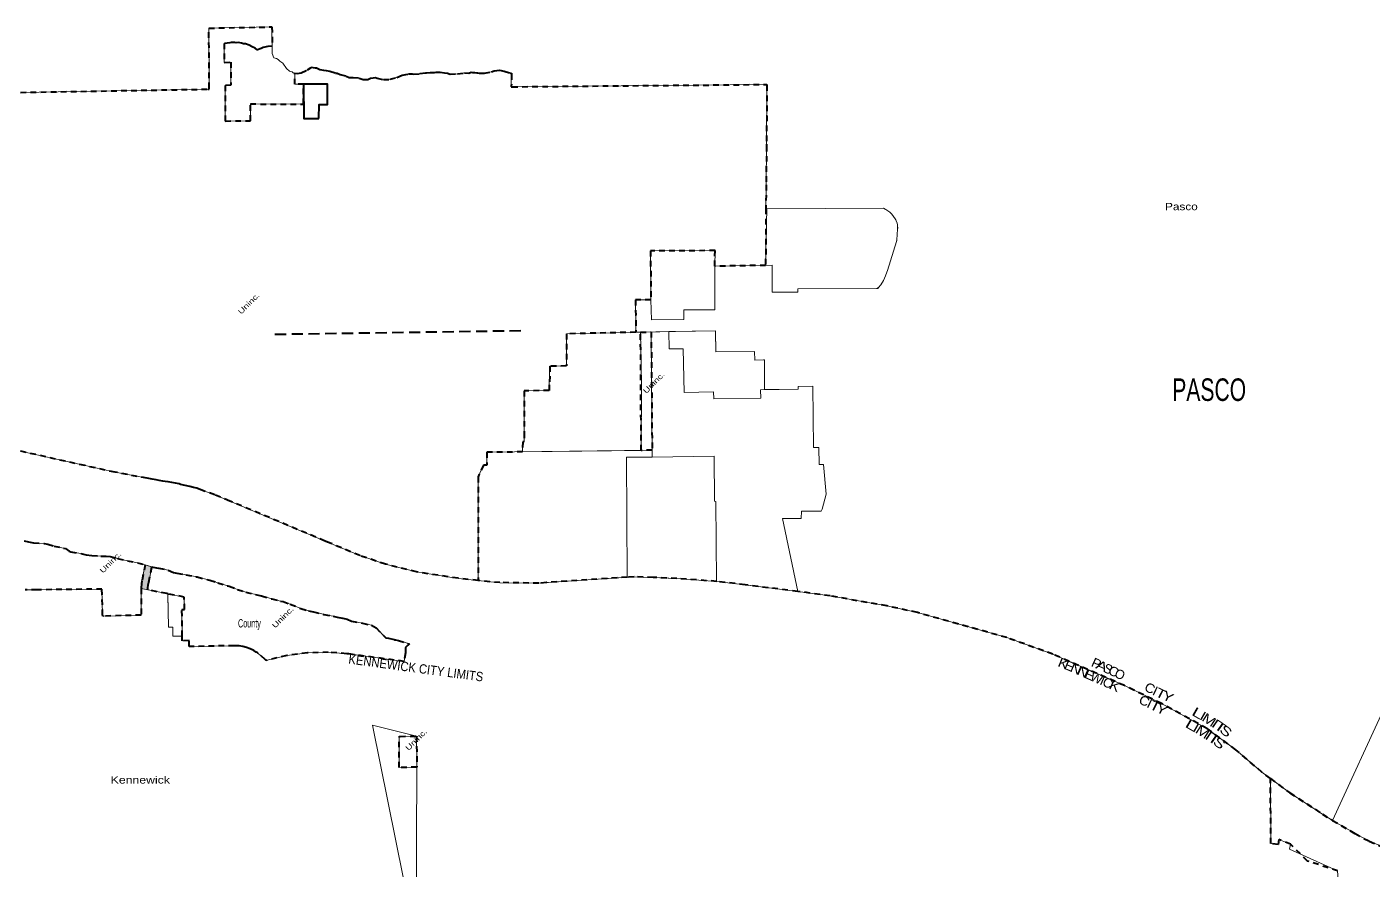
# Model space of a CAD drawing. Header units: feet. Extents: x -903180 to 1023491, y -707744 to 564635.
# Drawn here: x 456656 to 485570, y -467677 to -449567 of the extents above; entities that cross this region are included whole.
import ezdxf
from ezdxf.enums import TextEntityAlignment as Align

# ---------------------------------------------------------------- set-up
doc = ezdxf.new("R2010")
doc.units = ezdxf.units.FT
doc.header["$LTSCALE"] = 80
doc.linetypes.add('MEDIUM_DASHED', pattern=[4.5, 3, -1.5])
doc.linetypes.add('SHORT_DASHED', pattern=[2.7, 1.5, -1.2])
for name, color, linetype, lineweight in [('13', 7, 'SHORT_DASHED', 40), ('58', 7, 'Continuous', 13), ('62', 7, 'Continuous', 13), ('63', 7, 'Continuous', 13)]:
    doc.layers.add(name, color=color, linetype=linetype, lineweight=lineweight)
for name, color, linetype in [('14', 7, 'Continuous'), ('15', 7, 'Continuous'), ('36', 7, 'Continuous')]:
    doc.layers.add(name, color=color, linetype=linetype)

msp = doc.modelspace()

# ---------------------------------------------------------------- hatches: boundary and pattern name
at = {"layer": '58'}
msp.add_hatch(color=256, dxfattribs=at).paths.add_polyline_path([(459273.13, -461495.1), (459263.85, -461548.91), (459254.83, -461624.72), (459253.16, -461658.2), (459107.31, -461629.31), (459108.25, -461614.87), (459115.37, -461527.29), (459125.65, -461467.64), (459195.4, -461118.9), (459339.83, -461161.58)])

# ---------------------------------------------------------------- linework, layer by layer
at = {"layer": '13'}
for p, q in [((465905.03, -450574.07), (466054.73, -450554.23)), ((456801.27, -460647.19), (457026.09, -460663.66))]:
    msp.add_line(p, q, dxfattribs=at)
for points in [[(456520.39, -450972.69), (460552.26, -450903.8), (460572.27, -450903.46), (460572.15, -450882.04), (460565.21, -449592.84), (461920.12, -449566.59), (461921.05, -449977.15), (461827.38, -449988.24), (461728.05, -450011.17), (461688.33, -450027.07), (461607.5, -450060.29), (461600.77, -450059.11), (461557.05, -450025.37), (461495.75, -449993.17), (461430.65, -449959.84), (461348.08, -449932.3), (461306.37, -449929.42), (461262.29, -449915.14), (461201.57, -449899.06), (461151.08, -449908.25), (461124.25, -449904.75), (461045.13, -449899.8), (461016.38, -449908.26), (460894.81, -449922.67), (460894.54, -450328.28), (461039.54, -450325.97), (461039.09, -450821.04), (460911.26, -450823.08)], [(462600.38, -450796.18), (462412.82, -450799.17), (462411.62, -450558.79), (462457.56, -450566.49), (462547.19, -450551.47), (462684.45, -450486.17), (462762.15, -450434.86), (462764.41, -450434.4), (462845.06, -450448.82), (462870.3, -450442.48), (462879.65, -450445.46), (462950.05, -450479.3), (463028.27, -450498.11), (463080.75, -450500.08), (463161.64, -450518.95), (463285.03, -450558.49), (463323.18, -450558.47), (463382.72, -450588.18), (463515.72, -450625.47), (463580.89, -450650.49), (463660.27, -450650.43), (463790.67, -450664.41), (463876.06, -450696.35), (463948.36, -450696.29), (463976.03, -450696.27), (464038.7, -450670.67), (464093.46, -450660.66), (464143.72, -450652.68), (464176.15, -450663.88), (464313.24, -450698.61), (464457.67, -450691.14), (464604.52, -450650.34), (464717.15, -450603.6), (464853.15, -450576.98), (464931.78, -450575.31), (464965.21, -450581.97), (465095.95, -450570.39), (465227.75, -450552.97), (465236.41, -450550.49), (465320.62, -450548.7), (465413.43, -450548.62), (465449.48, -450540.11), (465530.59, -450536.78), (465628.16, -450551.43), (465692.42, -450560.07), (465744.43, -450578.93), (465905.03, -450574.07)], [(466054.73, -450554.23), (466148.66, -450556.38), (466200.54, -450539.04), (466224.31, -450546.53), (466279.97, -450544.25), (466318.07, -450551.84), (466332.41, -450551.83), (466366.5, -450559.82), (466484, -450559.72), (466636.29, -450530.04), (466694.78, -450507.7), (466806.33, -450494.72), (466905.83, -450519.93), (467036.83, -450555.75), (467043.48, -450556.49), (467063.49, -450562.92), (467063.27, -450583.58), (467060.6, -450832.12), (467060.39, -450852.11), (467079.3, -450851.94), (472531.8, -450803.26), (472551.79, -450803.08), (472551.63, -450821.84), (472541.05, -452083.86), (472540.88, -452103.86), (472540.72, -452123.86), (472534.14, -452960.93), (472529.04, -453451.1), (472528.83, -453471.1), (472522.51, -454689.88), (471429.37, -454705.22), (471435.8, -454371.46), (470051.07, -454376.85), (470057.34, -455429.39), (469728.75, -455431.72), (469736.04, -456124.1), (468248.51, -456159.25), (468245.69, -456848.09), (467889.85, -456853.46), (467882.34, -457254), (467872.01, -457254.61), (467871.58, -457373.36), (467335.72, -457384.2), (467334.98, -458277.83), (467334.45, -458477.87), (467304.45, -458478.34), (467303.87, -458694.91), (466534.55, -458703.34), (466535.24, -458978.35), (466460.25, -458979.37), (466345.89, -459230.94), (466351.53, -461460.2)], [(460911.26, -450823.08), (460917.75, -451587.47), (461455.64, -451585.01), (461455.64, -451221.41), (462593.64, -451227.28), (462600.38, -450796.18)], [(466351.53, -461460.2), (465915.66, -461408.22), (465027.41, -461273.17), (464360.43, -461107.04), (463808.09, -460923.23), (463112.59, -460631.57), (463059.84, -460609.34), (461014.77, -459750.24), (460689.82, -459617.7), (460389.47, -459506.34), (460308.44, -459476.45), (460237.1, -459459.22), (460153.59, -459438.88), (460058.51, -459415.73), (459957.16, -459391.76), (459926.14, -459384.08), (459846.99, -459369.94), (459766.97, -459355.4), (459689.79, -459341.4), (459627.61, -459330.63), (459573.63, -459320.93), (459499.41, -459307.74), (459433.66, -459296.03), (459347.05, -459280.82), (459238.43, -459261.02), (458549.74, -459131.27), (457905.23, -458989.96), (456354.29, -458642.58)], [(456600.35, -460606.47), (456688.79, -460629.91), (456801.27, -460647.19)], [(457026.09, -460663.66), (457102.43, -460679.17), (457241.19, -460722.33), (457444.09, -460761.01), (457484.31, -460772.77), (457564.97, -460828.36), (457599.18, -460842.16), (457814.13, -460880.77), (457930.66, -460904.02), (458053.14, -460917.21), (458245.89, -460937.93), (458261.93, -460937.81), (458356.17, -460931.13), (458444.54, -460944.56), (458605.31, -460981.54), (458816.35, -461034.21), (459029.32, -461074.85), (459195.4, -461118.9), (459125.65, -461467.64), (459115.37, -461527.29), (459108.25, -461614.87), (459107.31, -461629.31)], [(459253.16, -461658.2), (459254.83, -461624.72), (459263.85, -461548.91), (459273.13, -461495.1), (459339.83, -461161.58), (459363.04, -461168.78), (459487.59, -461191.98), (459692.55, -461234.68), (459805.26, -461284.03), (459877.6, -461299.57), (460070.47, -461336.33), (460311.54, -461380.78), (460574.87, -461451.14), (460586.92, -461453.06), (460753.83, -461506.05), (460970.99, -461572.72), (461001.11, -461576.52), (461180.22, -461651.49), (461357.19, -461708.42), (461696.83, -461788.28), (461915.97, -461850.93), (462102.91, -461899.77), (462157.14, -461909.42), (462314.02, -461962.47), (462537.43, -462059.18), (462704.32, -462110.17), (462808.81, -462133.51), (463015.79, -462180.2), (463035.9, -462186.08), (463232.79, -462224.82), (463319.23, -462248.29), (463443.77, -462269.49), (463534.21, -462290.92), (463624.77, -462328.39), (463862.55, -462373.56), (464055.37, -462415.58), (464154.25, -462474.91), (464361.89, -462687.5), (464425.96, -462695.85), (464552.59, -462729.06), (464572.67, -462730.93), (464636.96, -462744.52), (464830.02, -462807.36), (464875.39, -462820.58), (464784.29, -462899.15), (464788.45, -463011.36), (464759.35, -463194.62)], [(469547.12, -461385.59), (467815.37, -461502.51), (467652.5, -461515.39), (466816.76, -461502.53), (466351.53, -461460.2)], [(483363.89, -465709.16), (483183.58, -465576.42), (482624.92, -465095.48), (482002.16, -464635.86), (481025.4, -464100.28), (480228.62, -463714.38), (478691.2, -463040.2), (477701.5, -462684.07), (475782.28, -462145), (475127.88, -462002.87), (473905.45, -461788.84), (473217.17, -461690.5), (472082.52, -461551.24), (471470.25, -461476.08), (470615.11, -461416.75), (470107.18, -461390.1), (469697.94, -461378.17), (469547.12, -461385.59)], [(459107.31, -461629.31), (459109.94, -462200.51), (458303.25, -462221.23), (458283.34, -462221.74), (458282.74, -462198.26), (458268.52, -461641.95), (456874.56, -461657.39), (456616.08, -461660.25)], [(464759.35, -463194.62), (463567.84, -463034.5), (463547.97, -463031.83), (463527.84, -463030.29), (463129.78, -462999.92), (462681.58, -463011.2), (462237.02, -463069.27), (461815.75, -463169.96), (461795.94, -463174.69), (461775.75, -463155.52), (461620.27, -463023.25), (461601.22, -463007.05), (461580.27, -462993.6), (461528.45, -462960.63), (461453.9, -462923.53), (461375.88, -462894.42), (461295.25, -462873.63), (461212.89, -462861.38), (461149.1, -462858.64), (461129.68, -462857.8), (461109.1, -462858.16), (460139.84, -462874.97), (460139.28, -462748.48), (459989.29, -462751.9), (459988.84, -462651.88), (459986.96, -462080.24), (460040.55, -462080.44), (460035.29, -461812.03), (459684.53, -461743.63), (459664.54, -461739.67), (459253.16, -461658.2)], [(484808.91, -467695.34), (484164.18, -467482.68), (483799, -467122.74), (483542.03, -467017.96), (483529.06, -467127.26), (483376.36, -467106.49), (483364.25, -465748.98), (483363.89, -465709.16)], [(483363.89, -465709.16), (483783.86, -466018.33), (484483.14, -466474.5), (484701.61, -466610.52), (485181.58, -466894.86), (485487.82, -467056.31), (485915.9, -467240.83)]]:
    msp.add_lwpolyline(points, dxfattribs=at)
for points in [[(469837.39, -456123.34), (470064.99, -456120.65), (470085.09, -458655.15), (469849.16, -458663.8)], [(464650.16, -464804.98), (464670.16, -464804.73), (465023.58, -464800.34), (465031.88, -465468.3), (464654.36, -465472.35), (464650.29, -464825.13)]]:
    msp.add_lwpolyline(points, close=True, dxfattribs=at)
at = {"layer": '58'}
for points in [[(456520.39, -450972.69), (460552.26, -450903.8), (460572.27, -450903.46), (460572.15, -450882.04), (460565.21, -449592.84), (461920.12, -449566.59), (461920.48, -450139.24), (461956.58, -450230.66), (462016.1, -450245.5), (462049.38, -450264.67), (462090.8, -450300.41), (462155.96, -450344.32), (462233.5, -450458.34), (462292.77, -450514.26), (462350, -450534.82), (462378.44, -450554.7), (462457.56, -450566.49), (462547.19, -450551.47), (462684.45, -450486.17), (462762.15, -450434.86), (462764.41, -450434.4), (462845.06, -450448.82), (462870.3, -450442.48), (462879.65, -450445.46), (462950.05, -450479.3), (463028.27, -450498.11), (463080.75, -450500.08), (463161.64, -450518.95), (463285.03, -450558.49), (463323.18, -450558.47), (463382.72, -450588.18), (463515.72, -450625.47), (463580.89, -450650.49), (463660.27, -450650.43), (463790.67, -450664.41), (463876.06, -450696.35), (463948.36, -450696.29), (463976.03, -450696.27), (464038.7, -450670.67), (464093.46, -450660.66), (464143.72, -450652.68), (464176.15, -450663.88), (464313.24, -450698.61), (464457.67, -450691.14), (464604.52, -450650.34), (464717.15, -450603.6)], [(464717.15, -450603.6), (464853.15, -450576.98), (464931.78, -450575.31), (464965.21, -450581.97), (465095.95, -450570.39), (465227.75, -450552.97), (465236.41, -450550.49), (465320.62, -450548.7), (465413.43, -450548.62), (465449.48, -450540.11), (465530.59, -450536.78), (465628.16, -450551.43), (465692.42, -450560.07), (465744.43, -450578.93), (465905.03, -450574.07), (466054.73, -450554.23), (466148.66, -450556.38), (466200.54, -450539.04), (466224.31, -450546.53), (466279.97, -450544.25), (466318.07, -450551.84), (466332.41, -450551.83), (466366.5, -450559.82), (466484, -450559.72), (466636.29, -450530.04), (466694.78, -450507.7), (466806.33, -450494.72), (466905.83, -450519.93), (467036.83, -450555.75), (467043.48, -450556.49), (467063.49, -450562.92), (467063.27, -450583.58), (467060.6, -450832.12), (467060.39, -450852.11), (467079.3, -450851.94), (472531.8, -450803.26), (472551.79, -450803.08), (472551.63, -450821.84), (472541.05, -452083.86), (472540.88, -452103.86), (472540.72, -452123.86), (472534.14, -452960.93), (472529.04, -453451.1), (472528.83, -453471.1), (472547.65, -453471.02), (475054.25, -453461.14), (475086.89, -453479.34), (475107.06, -453490.59), (475126.89, -453502.86), (475149.55, -453516.87), (475189.22, -453547.57), (475225.46, -453582.24), (475257.88, -453620.51), (475269.52, -453637.39), (475285.29, -453660.25), (475296.23, -453677.39), (475305.1, -453691.29), (475316.97, -453711.21), (475326.52, -453731.29), (475332.78, -453744.46), (475345, -453779.1), (475353.52, -453814.83), (475358.27, -453851.25), (475358.77, -453871.52), (475359.06, -453890.93), (475357.55, -453911.52), (475340.91, -454137.98), (475339.48, -454157.43), (475333.11, -454177.98), (475141.63, -454795.99), (475133.37, -454815.99), (475126.23, -454835.99), (475097.47, -454916.6), (475051.25, -455012.9), (474995.21, -455103.85), (474947.93, -455165.41), (474932.57, -455185.4), (474911.5, -455185.52), (473211.91, -455194.78), (473210.99, -455264.06), (472675.2, -455263.26), (472663.93, -455263.24), (472664.01, -455243.23), (472666.19, -454687.13), (471429.37, -454705.22), (471434.03, -455642.05), (470764.65, -455646.97), (470765.79, -455853.53), (470068.99, -455858.19), (470057.34, -455429.39), (469728.75, -455431.72), (469736.04, -456124.1), (471444.91, -456091.58), (471444.91, -456091.58), (471445.25, -456109.47), (471453.52, -456547.01), (472286.61, -456539.59), (472287.86, -456723.76), (472479.84, -456719.85), (472500.38, -456719.43), (472500.32, -456739.44)], [(472500.32, -456739.44), (472498.44, -457358.15), (473219.25, -457345.9), (473219.25, -457290.1), (473538.62, -457283.5), (473554.33, -458599.12), (473668.79, -458597.38), (473672.38, -458965.04), (473767.68, -458964.75), (473822.35, -459603.5), (473733.99, -459926.47), (473715.55, -459966.88), (473292.66, -459966.88), (473289.17, -460128.88), (472881.53, -460127.89), (473217.17, -461690.5)], [(473217.17, -461690.5), (472082.52, -461551.24), (471465.8, -461476.51), (470615.11, -461416.75), (469697.94, -461378.17), (467815.37, -461502.51), (467652.5, -461515.39), (466819.56, -461509.02), (465918.46, -461414.71), (465027.41, -461273.17), (464360.43, -461107.04), (463808.09, -460923.23), (463112.59, -460631.57), (463059.84, -460609.34), (461014.77, -459750.24), (460689.82, -459617.7), (460389.47, -459506.34), (460308.44, -459476.45), (460237.1, -459459.22), (460153.59, -459438.88), (460058.51, -459415.73), (459957.16, -459391.76), (459926.14, -459384.08), (459846.99, -459369.94), (459766.97, -459355.4), (459689.79, -459341.4), (459627.61, -459330.63), (459573.63, -459320.93), (459499.41, -459307.74), (459433.66, -459296.03), (459347.05, -459280.82), (459238.43, -459261.02), (458549.74, -459131.27), (457905.23, -458989.96), (456354.29, -458642.58)], [(456600.35, -460606.47), (456688.79, -460629.91), (456801.27, -460647.19), (457026.09, -460663.66), (457102.43, -460679.17), (457241.19, -460722.33), (457444.09, -460761.01), (457484.31, -460772.77), (457564.97, -460828.36), (457599.18, -460842.16), (457814.13, -460880.77), (457930.66, -460904.02), (458053.14, -460917.21), (458245.89, -460937.93), (458261.93, -460937.81), (458356.17, -460931.13), (458444.54, -460944.56), (458605.31, -460981.54), (458816.35, -461034.21), (459029.32, -461074.85), (459242.39, -461131.52), (459363.04, -461168.78), (459487.59, -461191.98), (459692.55, -461234.68), (459805.26, -461284.03), (459877.6, -461299.57), (460070.47, -461336.33), (460311.54, -461380.78), (460574.87, -461451.14), (460586.92, -461453.06), (460753.83, -461506.05), (460970.99, -461572.72)], [(460970.99, -461572.72), (461001.11, -461576.52), (461180.22, -461651.49), (461357.19, -461708.42), (461696.83, -461788.28), (461915.97, -461850.93), (462102.91, -461899.77), (462157.14, -461909.42), (462314.02, -461962.47), (462537.43, -462059.18), (462704.32, -462110.17), (462808.81, -462133.51), (463015.79, -462180.2), (463035.9, -462186.08), (463232.79, -462224.82), (463319.23, -462248.29), (463443.77, -462269.49), (463534.21, -462290.92), (463624.77, -462328.39), (463862.55, -462373.56), (464055.37, -462415.58), (464154.25, -462474.91), (464361.89, -462687.5), (464425.96, -462695.85), (464552.59, -462729.06), (464572.67, -462730.93), (464636.96, -462744.52), (464875.39, -462820.58), (464784.29, -462899.15), (464788.45, -463011.36), (464759.35, -463194.62), (463567.84, -463034.5), (463547.97, -463031.83), (463527.84, -463030.29), (463129.78, -462999.92), (462681.58, -463011.2), (462237.02, -463069.27), (461815.75, -463169.96), (461795.94, -463174.69), (461775.75, -463155.52), (461620.27, -463023.25), (461601.22, -463007.05), (461580.27, -462993.6), (461528.45, -462960.63), (461453.9, -462923.53), (461375.88, -462894.42), (461295.25, -462873.63), (461212.89, -462861.38), (461149.1, -462858.64), (461129.68, -462857.8), (461109.1, -462858.16), (460139.84, -462874.97), (460139.28, -462748.48), (459989.29, -462751.9), (459988.84, -462651.88), (459788.85, -462656.44), (459787.96, -462456.41), (459693.95, -462458.55), (459684.8, -461764.1), (459684.53, -461743.63), (459664.54, -461739.67), (459107.31, -461629.31), (459109.94, -462200.51), (458303.25, -462221.23), (458283.34, -462221.74), (458282.74, -462198.26), (458268.52, -461641.95), (456874.56, -461657.39), (456616.08, -461660.25)], [(485403.96, -468044.13), (485382.59, -467955.95), (485353.25, -467941.97), (484826.52, -467955.97), (484808.91, -467695.34), (483777.93, -467228.05), (483799, -467122.74), (483542.03, -467017.96), (483529.06, -467127.26), (483376.36, -467106.49), (483364.25, -465748.98), (483363.89, -465709.16), (483183.58, -465576.42), (482624.92, -465095.48), (482002.16, -464635.86), (481025.4, -464100.28), (480228.62, -463714.38), (478691.2, -463040.2), (477701.5, -462684.07), (475782.28, -462145), (475127.88, -462002.87), (473905.45, -461788.84), (473217.17, -461690.5)], [(473217.17, -461690.5), (473905.45, -461788.84), (475127.88, -462002.87), (475782.28, -462145), (477701.5, -462684.07), (478691.2, -463040.2), (480228.62, -463714.38), (481025.4, -464100.28), (482002.16, -464635.86), (482624.92, -465095.48), (483183.58, -465576.42), (483363.89, -465709.16)], [(483363.89, -465709.16), (483783.86, -466018.33), (484483.14, -466474.5), (484701.61, -466610.52), (485861.72, -464076.48)], [(486627.17, -467520.91), (485487.82, -467056.31), (485181.58, -466894.86), (484701.61, -466610.52), (485861.72, -464076.48)], [(465018.79, -468661.57), (465031.88, -465468.3), (465023.58, -464800.34), (464082.08, -464562.98), (464907.94, -468683.76)]]:
    msp.add_lwpolyline(points, dxfattribs=at)
for points in [[(460894.54, -450328.28), (460894.81, -449922.67), (460894.81, -449922.67), (461016.38, -449908.26), (461045.13, -449899.8), (461124.25, -449904.75), (461151.08, -449908.25), (461201.57, -449899.06), (461262.29, -449915.14), (461306.37, -449929.42), (461348.08, -449932.3), (461430.65, -449959.84), (461495.75, -449993.17), (461557.05, -450025.37), (461557.05, -450025.37), (461600.77, -450059.11), (461607.5, -450060.29), (461728.05, -450011.17), (461827.38, -449988.24), (461921.05, -449977.15), (461920.48, -450139.24), (461956.58, -450230.66), (462016.1, -450245.5), (462049.38, -450264.67), (462090.8, -450300.41), (462155.96, -450344.32), (462233.5, -450458.34), (462292.77, -450514.26), (462350, -450534.82), (462378.44, -450554.7), (462411.62, -450558.79), (462412.82, -450799.17), (462600.38, -450796.18), (462593.64, -451227.28), (461455.64, -451221.41), (461455.64, -451585.01), (460917.75, -451587.47), (460911.26, -450823.08), (461039.09, -450821.04), (461039.54, -450325.97)], [(472547.65, -453471.02), (475054.25, -453461.14), (475107.06, -453490.59), (475189.22, -453547.57), (475225.46, -453582.24), (475257.88, -453620.51), (475285.29, -453660.25), (475305.1, -453691.29), (475326.52, -453731.29), (475345, -453779.1), (475353.52, -453814.83), (475357.55, -453911.52), (475340.91, -454137.98), (475333.11, -454177.98), (475333.11, -454177.98), (475141.63, -454795.99), (475126.23, -454835.99), (475097.47, -454916.6), (475051.25, -455012.9), (474995.21, -455103.85), (474947.93, -455165.41), (474911.5, -455185.52), (473211.91, -455194.78), (473210.99, -455264.06), (472675.2, -455263.26), (472663.93, -455263.24), (472666.19, -454687.13), (472522.51, -454689.88)], [(471435.8, -454371.46), (471429.37, -454705.22), (471434.03, -455642.05), (470764.65, -455646.97), (470765.79, -455853.53), (470068.99, -455858.19), (470057.34, -455429.39), (470051.07, -454376.85)], [(467335.72, -457384.2), (467871.58, -457373.36), (467872.01, -457254.61), (467889.85, -456853.46), (468245.69, -456848.09), (468248.51, -456159.25), (469837.39, -456123.34), (469853.07, -457229.31), (469849.16, -458663.8), (467303.87, -458694.91), (467304.45, -458478.34), (467334.45, -458477.87), (467334.98, -458277.83)], [(470444.99, -456110.56), (470453.84, -456483.74), (470753.79, -456478.47), (470776.07, -457418.22), (471405.98, -457407.17), (471409.54, -457557.12), (472419.39, -457539.39), (472415.13, -457359.61), (473219.25, -457345.9), (473219.25, -457290.1), (473538.62, -457283.5), (473554.33, -458599.12), (473668.79, -458597.38), (473672.38, -458965.04), (473767.68, -458964.75), (473822.35, -459603.5), (473733.99, -459926.47), (473715.55, -459966.88), (473292.66, -459966.88), (473289.17, -460128.88), (472881.53, -460127.89), (473217.17, -461690.5), (472202.22, -461563.24), (472082.52, -461551.24), (471470.25, -461476.08), (471456.55, -459758.05), (471426.53, -459755.21), (471418.79, -458784.02), (470086.4, -458805.1), (470064.99, -456120.65)], [(470444.99, -456110.56), (471444.91, -456091.58), (471453.52, -456547.01), (472286.61, -456539.59), (472287.86, -456723.76), (472479.84, -456719.85), (472500.38, -456719.43), (472500.32, -456739.44), (472498.44, -457358.15), (472415.13, -457359.61), (472419.39, -457539.39), (471409.54, -457557.12), (471405.98, -457407.17), (470776.07, -457418.22), (470753.79, -456478.47), (470453.84, -456483.74)], [(466535.24, -458978.35), (466534.55, -458703.34), (470085.09, -458655.15), (470086.4, -458805.1), (469536.4, -458807.38), (469547.12, -461385.59), (467652.5, -461515.39), (466819.56, -461509.02), (466351.53, -461460.2), (466345.89, -459230.94), (466460.25, -458979.37)], [(469536.4, -458807.38), (470086.4, -458805.1), (471418.79, -458784.02), (471426.53, -459755.21), (471456.55, -459758.05), (471456.55, -459758.05), (471470.25, -461476.08), (471465.8, -461476.51), (470615.11, -461416.75), (470107.18, -461390.1), (469697.94, -461378.17), (469547.12, -461385.59)], [(459273.13, -461495.1), (459263.85, -461548.91), (459254.83, -461624.72), (459253.16, -461658.2), (459107.31, -461629.31), (459108.25, -461614.87), (459115.37, -461527.29), (459125.65, -461467.64), (459195.4, -461118.9), (459339.83, -461161.58)], [(459788.85, -462656.44), (459787.96, -462456.41), (459693.95, -462458.55), (459684.53, -461743.63), (460035.29, -461812.03), (460040.55, -462080.44), (459986.96, -462080.24), (459988.84, -462651.88)], [(464907.94, -468683.76), (464082.08, -464562.98), (465023.58, -464800.34), (464650.16, -464804.98), (464654.36, -465472.35), (465031.88, -465468.3), (465018.79, -468661.57)]]:
    msp.add_lwpolyline(points, close=True, dxfattribs=at)
at = {"layer": '63', "linetype": 'MEDIUM_DASHED', "lineweight": 40}
msp.add_line((467263.33, -456096.15), (461900.25, -456175.74), dxfattribs=at)
at = {"layer": '63', "lineweight": 40}
for points in [[(462923.36, -451530.81), (462930.85, -451230.91), (463112.99, -451229.62), (463110.13, -450793.92), (462598.1, -450793.92)], [(462600.38, -450796.18), (462603.8, -451530.81), (462923.36, -451530.81)]]:
    msp.add_lwpolyline(points, dxfattribs=at)

# ---------------------------------------------------------------- texts
at = {"layer": '14', "width": 0.7}
msp.add_text('PASCO', height=484, dxfattribs=at).set_placement((481256.72, -457600.56))
at = {"layer": '15', "width": 0.9}
msp.add_text('KENNEWICK CITY LIMITS', height=200, rotation=352.347, dxfattribs=at).set_placement((463553.73, -463240.34))
at = {"layer": '15'}
for s, rotation, width, p in [('K', 337.734, 1.2, (478879.1, -463334.23)), ('E', 337.51, 1.1, (479007.69, -463385.34)), ('P', 335.769, 1.1, (479587.92, -463328.11)), ('N', 336.684, 1.2, (479149.22, -463449.1)), ('N', 336.31, 1.2, (479298.75, -463513.83)), ('E', 336.069, 1.15, (479442.38, -463577.92)), ('A', 336.069, 1.35, (479705.42, -463384.18)), ('C', 335.391, 1.1, (479956.12, -463501.71)), ('I', 336.069, 1.05, (479718.38, -463698.59)), ('C', 336.369, 1.05, (479830.47, -463748.05)), ('K', 334.965, 1.25, (479979.82, -463814.91)), ('C', 334.882, 1.1, (480734.3, -463860.01)), ('I', 334.55, 1.1, (480849.04, -463918.3)), ('T', 333.381, 1.4, (480969.39, -463977.99)), ('C', 334.549, 1.1, (480612.76, -464131.37)), ('I', 334.199, 1.1, (480727.1, -464188.85)), ('T', 333.766, 1.4, (480845.19, -464247.08)), ('Y', 333.766, 1.3, (481120.87, -464042.17)), ('Y', 333.475, 1.3, (480986.31, -464314.39)), ('L', 329.92, 1.55, (481754.76, -464393.54)), ('I', 329.92, 1.25, (481866.07, -464454.82)), ('M', 327.275, 1.3, (481994.61, -464535.42)), ('L', 329.92, 1.55, (481613.65, -464650.38)), ('I', 329.92, 1.25, (481717, -464709.95)), ('M', 327.369, 1.3, (481855.15, -464793.44)), ('I', 325.601, 1.4, (482122.58, -464613.21)), ('T', 324.931, 1.65, (482232.61, -464684.15)), ('S', 321.741, 1.35, (482347.08, -464769.61)), ('I', 325.801, 1.4, (481983.98, -464872.1)), ('T', 325.478, 1.65, (482094.65, -464945.83)), ('S', 321.94, 1.35, (482205.95, -465026.5))]:
    msp.add_text(s, height=200, rotation=rotation, dxfattribs=dict(at, width=width)).set_placement(p, align=Align.CENTER)
for s, rotation, p in [('W', 336.369, (479590.35, -463643.94)), ('S', 335.469, (479836.65, -463445.75)), ('O', 334.774, (480089.94, -463563.84))]:
    msp.add_text(s, height=200, rotation=rotation, dxfattribs=at).set_placement(p, align=Align.CENTER)
at = {"layer": '36'}
for s, width, p in [('Pasco', 1.2, (481101.91, -453503.08)), ('Kennewick', 1.25, (458455.22, -465819.08))]:
    msp.add_text(s, height=157.5, dxfattribs=dict(at, width=width)).set_placement(p)
at = {"layer": '36', "width": 1.35}
for p in [(461257.45, -455750.06), (469957.79, -457453.32), (458289.11, -461310.49), (461988.46, -462490.78), (464853.2, -465122.09)]:
    msp.add_text('Uninc.', height=113, rotation=45, dxfattribs=at).set_placement(p)
at = {"layer": '62', "width": 0.6}
msp.add_text('County', height=178, dxfattribs=at).set_placement((461190.4, -462465.6))

doc.saveas('drawing.dxf')
